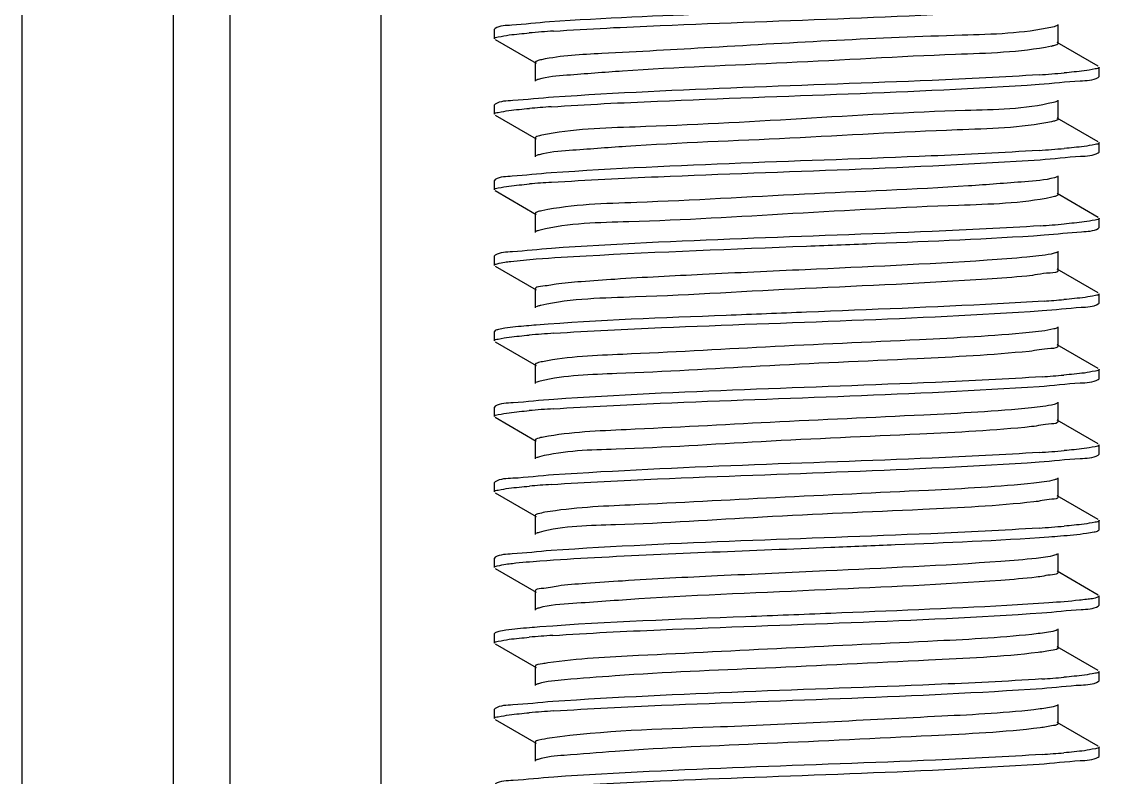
# Model space of a CAD drawing. Extents: x 1031190 to 1725648, y 733081 to 1571294.
# Drawn here: x 1133615.7 to 1133961.6, y 1251105.2 to 1251343.3 of the extents above; entities that cross this region are included whole.
import ezdxf

# ---------------------------------------------------------------- set-up
doc = ezdxf.new("R2010")
doc.units = 0
doc.header["$LTSCALE"] = 1000
doc.header["$MEASUREMENT"] = 0
doc.styles.get("Standard").update_dxf_attribs({"font": 'gbenor.shx', "bigfont": 'gbcbig.shx'})
doc.dimstyles.get("Standard").update_dxf_attribs({"dimtxt": 0.18, "dimasz": 0.18, "dimexe": 0.18, "dimexo": 0.0625, "dimgap": 0.09, "dimtad": 0, "dimtih": 1, "dimtoh": 1, "dimdec": 4, "dimzin": 0, "dimdsep": 46, "dimtxsty": 'Standard', "dimcen": 0.09, "dimadec": 0, "dimazin": 0, "dimtfac": 1, "dimtdec": 4, "dimtofl": 0, "dimtmove": 0, "dimatfit": 3, "dimfxl": 0, "dimtolj": 1, "dimtzin": 0, "dimarcsym": 0})

msp = doc.modelspace()

# ---------------------------------------------------------------- linework, layer by layer
at = {"linetype": 'Continuous'}
for p, q in [((1133615.66, 1253335.18), (1133615.66, 1248594.16)), ((1133663.28, 1253335.18), (1133663.28, 1248594.16)), ((1133681.14, 1253335.18), (1133681.14, 1248594.16)), ((1133728.77, 1253335.18), (1133728.77, 1248594.16)), ((1133764.71, 1251341.19), (1133764.49, 1251340.93)), ((1133764.49, 1251337.95), (1133764.49, 1251340.93)), ((1133764.49, 1251337.95), (1133764.49, 1251340.93)), ((1133942.1, 1251336.47), (1133942.1, 1251342.42)), ((1133764.71, 1251337.69), (1133777.64, 1251330.21)), ((1133954.76, 1251329.29), (1133941.84, 1251336.77)), ((1133777.38, 1251330.51), (1133777.38, 1251324.56)), ((1133954.99, 1251326.05), (1133954.99, 1251329.02)), ((1133954.99, 1251326.05), (1133954.99, 1251329.02)), ((1133954.76, 1251325.79), (1133954.99, 1251326.05)), ((1133942.1, 1251312.65), (1133942.1, 1251318.61)), ((1133764.71, 1251317.38), (1133764.49, 1251317.12)), ((1133764.49, 1251314.14), (1133764.49, 1251317.12)), ((1133764.49, 1251314.14), (1133764.49, 1251317.12)), ((1133764.71, 1251313.88), (1133777.64, 1251306.4)), ((1133940.67, 1251311.95), (1133940.04, 1251311.8)), ((1133954.76, 1251305.47), (1133941.84, 1251312.96)), ((1133777.38, 1251306.7), (1133777.38, 1251300.75)), ((1133954.99, 1251302.24), (1133954.99, 1251305.21)), ((1133954.99, 1251302.24), (1133954.99, 1251305.21)), ((1133954.76, 1251301.97), (1133954.99, 1251302.24)), ((1133942.1, 1251288.84), (1133942.1, 1251294.79)), ((1133764.71, 1251293.57), (1133764.49, 1251293.31)), ((1133764.49, 1251290.33), (1133764.49, 1251293.31)), ((1133764.49, 1251290.33), (1133764.49, 1251293.31)), ((1133764.71, 1251290.07), (1133777.64, 1251282.59)), ((1133940.96, 1251288.21), (1133940.09, 1251288)), ((1133954.76, 1251281.66), (1133941.84, 1251289.14)), ((1133777.38, 1251282.89), (1133777.38, 1251276.93)), ((1133954.99, 1251278.42), (1133954.99, 1251281.4)), ((1133954.99, 1251278.42), (1133954.99, 1251281.4)), ((1133954.76, 1251278.16), (1133954.99, 1251278.42)), ((1133942.1, 1251265.03), (1133942.1, 1251270.98)), ((1133764.71, 1251269.75), (1133764.49, 1251269.49)), ((1133764.49, 1251266.52), (1133764.49, 1251269.49)), ((1133764.49, 1251266.52), (1133764.49, 1251269.49)), ((1133764.71, 1251266.26), (1133777.64, 1251258.77)), ((1133954.76, 1251257.85), (1133941.84, 1251265.33)), ((1133777.38, 1251259.07), (1133777.38, 1251253.12)), ((1133954.99, 1251254.61), (1133954.99, 1251257.59)), ((1133954.99, 1251254.61), (1133954.99, 1251257.59)), ((1133954.76, 1251254.35), (1133954.99, 1251254.61)), ((1133764.71, 1251245.94), (1133764.49, 1251245.68)), ((1133942.1, 1251241.22), (1133942.1, 1251247.17)), ((1133764.49, 1251242.7), (1133764.49, 1251245.68)), ((1133764.49, 1251242.7), (1133764.49, 1251245.68)), ((1133764.71, 1251242.44), (1133777.64, 1251234.96)), ((1133954.76, 1251234.03), (1133941.84, 1251241.52)), ((1133777.38, 1251235.26), (1133777.38, 1251229.31)), ((1133954.99, 1251230.8), (1133954.99, 1251233.77)), ((1133954.99, 1251230.8), (1133954.99, 1251233.77)), ((1133954.76, 1251230.54), (1133954.99, 1251230.8)), ((1133764.71, 1251222.13), (1133764.49, 1251221.87)), ((1133764.49, 1251218.89), (1133764.49, 1251221.87)), ((1133764.49, 1251218.89), (1133764.49, 1251221.87)), ((1133942.1, 1251217.4), (1133942.1, 1251223.36)), ((1133764.71, 1251218.63), (1133777.64, 1251211.15)), ((1133954.76, 1251210.22), (1133941.84, 1251217.7)), ((1133777.38, 1251211.45), (1133777.38, 1251205.5)), ((1133954.99, 1251206.98), (1133954.99, 1251209.96)), ((1133954.99, 1251206.98), (1133954.99, 1251209.96)), ((1133954.76, 1251206.72), (1133954.99, 1251206.98)), ((1133764.71, 1251198.32), (1133764.49, 1251198.05)), ((1133764.49, 1251195.08), (1133764.49, 1251198.05)), ((1133764.49, 1251195.08), (1133764.49, 1251198.05)), ((1133942.1, 1251193.59), (1133942.1, 1251199.54)), ((1133764.71, 1251194.82), (1133777.64, 1251187.34)), ((1133954.76, 1251186.41), (1133941.84, 1251193.89)), ((1133777.38, 1251187.64), (1133777.38, 1251181.68)), ((1133954.99, 1251183.17), (1133954.99, 1251186.15)), ((1133954.99, 1251183.17), (1133954.99, 1251186.15)), ((1133954.76, 1251182.91), (1133954.99, 1251183.17)), ((1133764.71, 1251174.5), (1133764.49, 1251174.24)), ((1133764.49, 1251171.27), (1133764.49, 1251174.24)), ((1133764.49, 1251171.27), (1133764.49, 1251174.24)), ((1133942.1, 1251169.78), (1133942.1, 1251175.73)), ((1133764.71, 1251171), (1133777.64, 1251163.52)), ((1133954.76, 1251162.6), (1133941.84, 1251170.08)), ((1133777.38, 1251163.82), (1133777.38, 1251157.87)), ((1133954.99, 1251159.36), (1133954.99, 1251162.34)), ((1133954.99, 1251159.36), (1133954.99, 1251162.34)), ((1133954.76, 1251159.1), (1133954.99, 1251159.36)), ((1133764.71, 1251150.69), (1133764.49, 1251150.43)), ((1133764.49, 1251147.45), (1133764.49, 1251150.43)), ((1133764.49, 1251147.45), (1133764.49, 1251150.43)), ((1133942.1, 1251145.96), (1133942.1, 1251151.92)), ((1133764.71, 1251147.19), (1133777.64, 1251139.71)), ((1133954.76, 1251138.78), (1133941.84, 1251146.27)), ((1133777.38, 1251140.01), (1133777.38, 1251134.06)), ((1133954.76, 1251135.29), (1133954.99, 1251135.55)), ((1133954.99, 1251135.55), (1133954.99, 1251138.52)), ((1133954.99, 1251135.55), (1133954.99, 1251138.52)), ((1133764.71, 1251126.88), (1133764.49, 1251126.62)), ((1133764.49, 1251123.64), (1133764.49, 1251126.62)), ((1133764.49, 1251123.64), (1133764.49, 1251126.62)), ((1133942.1, 1251122.15), (1133942.1, 1251128.1)), ((1133764.71, 1251123.38), (1133777.64, 1251115.9)), ((1133954.76, 1251114.97), (1133941.84, 1251122.45)), ((1133777.38, 1251116.2), (1133777.38, 1251110.24)), ((1133954.99, 1251111.73), (1133954.99, 1251114.71)), ((1133954.99, 1251111.73), (1133954.99, 1251114.71)), ((1133954.76, 1251111.47), (1133954.99, 1251111.73))]:
    msp.add_line(p, q, dxfattribs=at)
for centre, radius, start, end in [((1133810.64, 1250921.68), 419.59, 93.7629, 94.806), ((1133936.09, 1251354.7), 19.48, 281.4729, 282.6156), ((1133908.54, 1251749.06), 423.36, 273.7391, 274.8053), ((1133809.7, 1250909.56), 407.86, 93.8436, 94.8037), ((1133908.46, 1251726.31), 424.43, 273.7327, 274.805), ((1133809.84, 1250884), 409.61, 93.832, 94.8034), ((1133908.9, 1251696.99), 418.9, 273.7674, 274.8061), ((1133910.54, 1251652.52), 398.18, 273.9056, 274.8068), ((1133810.78, 1250824.66), 421.36, 93.7522, 94.8054), ((1133909.69, 1251639.4), 408.9, 273.8366, 274.8035), ((1133810.62, 1250802.84), 419.37, 93.7643, 94.806), ((1133908.52, 1251630.22), 423.59, 273.7377, 274.8053), ((1133809.7, 1250790.55), 407.8, 93.844, 94.8037), ((1133908.44, 1251607.43), 424.61, 273.7316, 274.805), ((1133810.35, 1250734.76), 416, 93.7865, 94.8061), ((1133909.61, 1251545.19), 409.95, 273.8297, 274.8033), ((1133810.76, 1250705.78), 421.18, 93.7533, 94.8055), ((1133909.69, 1251520.39), 408.96, 273.8363, 274.8035)]:
    msp.add_arc(centre, radius, start, end, dxfattribs=at)
for points, knots in [([(1133855.2, 1251346.7), (1133848.08, 1251346.42), (1133823.62, 1251345.42), (1133799.15, 1251344.45), (1133781.82, 1251343.25)], [0, 0, 0, 0, 0.290714, 1, 1, 1, 1]), ([(1133783.1, 1251340.36), (1133794.3, 1251341.11), (1133845.32, 1251343.56), (1133896.39, 1251344.79), (1133936.15, 1251347.44)], [0, 0, 0, 0, 0.219814, 1, 1, 1, 1]), ([(1133781.82, 1251343.25), (1133777.87, 1251342.98), (1133772.31, 1251342.21), (1133766.26, 1251342.08), (1133764.71, 1251341.19)], [0, 0, 0, 0, 0.689661, 1, 1, 1, 1]), ([(1133940.35, 1251341.64), (1133931.05, 1251339.55), (1133894.88, 1251338.81), (1133847.67, 1251336.07), (1133803.54, 1251333.49), (1133785.59, 1251332.66), (1133779.37, 1251331.35)], [0, 0, 0, 0, 0.177164, 0.667524, 0.881863, 1, 1, 1, 1]), ([(1133941.84, 1251342.12), (1133941.66, 1251342.01), (1133941.16, 1251341.83), (1133940.66, 1251341.71), (1133940.35, 1251341.64)], [0, 0, 0, 0, 0.400253, 1, 1, 1, 1]), ([(1133764.49, 1251337.95), (1133764.49, 1251338.39), (1133766.81, 1251338.68), (1133767.98, 1251338.99), (1133769.15, 1251339.15)], [0, 0, 0, 0, 0.271257, 1, 1, 1, 1]), ([(1133942.1, 1251336.47), (1133942.1, 1251336.27), (1133941.34, 1251335.91), (1133940.79, 1251335.78), (1133940.35, 1251335.68)], [0, 0, 0, 0, 0.300595, 1, 1, 1, 1]), ([(1133939.97, 1251335.6), (1133930.06, 1251333.59), (1133902.02, 1251332.96), (1133857.13, 1251330.14), (1133816.18, 1251328.75), (1133790.2, 1251326.62), (1133781.22, 1251326.02), (1133778.32, 1251325.13)], [0, 0, 0, 0, 0.187313, 0.515693, 0.835167, 0.943815, 1, 1, 1, 1]), ([(1133779.37, 1251331.35), (1133778.86, 1251331.24), (1133778.26, 1251331.11), (1133777.38, 1251330.73), (1133777.38, 1251330.51)], [0, 0, 0, 0, 0.704879, 1, 1, 1, 1]), ([(1133954.99, 1251329.02), (1133954.99, 1251328.58), (1133952.64, 1251328.3), (1133951.46, 1251327.98), (1133950.28, 1251327.83)], [0, 0, 0, 0, 0.271089, 1, 1, 1, 1]), ([(1133936.15, 1251326.6), (1133924.91, 1251325.85), (1133873.9, 1251323.4), (1133822.82, 1251322.19), (1133783.1, 1251319.53)], [0, 0, 0, 0, 0.220557, 1, 1, 1, 1]), ([(1133936.09, 1251323.62), (1133940.42, 1251323.91), (1133946.47, 1251324.75), (1133953.08, 1251324.82), (1133954.76, 1251325.79)], [0, 0, 0, 0, 0.69122, 1, 1, 1, 1]), ([(1133778.32, 1251325.13), (1133778.19, 1251325.09), (1133777.95, 1251325.02), (1133777.73, 1251324.91), (1133777.64, 1251324.86)], [0, 0, 0, 0, 0.566993, 1, 1, 1, 1]), ([(1133782.36, 1251316.5), (1133793.52, 1251317.26), (1133844.76, 1251319.73), (1133896.07, 1251320.96), (1133936.09, 1251323.62)], [0, 0, 0, 0, 0.218031, 1, 1, 1, 1]), ([(1133783.1, 1251319.53), (1133778.84, 1251319.24), (1133772.88, 1251318.42), (1133766.37, 1251318.33), (1133764.72, 1251317.38)], [0, 0, 0, 0, 0.690963, 1, 1, 1, 1]), ([(1133764.49, 1251314.14), (1133764.49, 1251314.57), (1133766.76, 1251314.86), (1133767.91, 1251315.17), (1133769.05, 1251315.32)], [0, 0, 0, 0, 0.271613, 1, 1, 1, 1]), ([(1133940.67, 1251317.9), (1133931.64, 1251315.66), (1133904.79, 1251315.41), (1133861, 1251312.63), (1133816.56, 1251310.2), (1133789.06, 1251309.56), (1133779.4, 1251307.54)], [0, 0, 0, 0, 0.172802, 0.492825, 0.816897, 1, 1, 1, 1]), ([(1133941.84, 1251318.31), (1133941.69, 1251318.22), (1133941.31, 1251318.07), (1133940.91, 1251317.96), (1133940.67, 1251317.9)], [0, 0, 0, 0, 0.410783, 1, 1, 1, 1]), ([(1133940.04, 1251311.8), (1133930.28, 1251309.79), (1133902.55, 1251309.18), (1133857.95, 1251306.38), (1133817.1, 1251304.93), (1133790.85, 1251302.9), (1133781.66, 1251302.23), (1133778.58, 1251301.4)], [0, 0, 0, 0, 0.184784, 0.510672, 0.830509, 0.940967, 1, 1, 1, 1]), ([(1133942.1, 1251312.65), (1133942.1, 1251312.49), (1133941.5, 1251312.15), (1133941.04, 1251312.04), (1133940.67, 1251311.95)], [0, 0, 0, 0, 0.308524, 1, 1, 1, 1]), ([(1133779.4, 1251307.54), (1133778.89, 1251307.43), (1133778.28, 1251307.3), (1133777.38, 1251306.92), (1133777.38, 1251306.7)], [0, 0, 0, 0, 0.705132, 1, 1, 1, 1]), ([(1133954.99, 1251305.21), (1133954.99, 1251304.77), (1133952.63, 1251304.49), (1133951.45, 1251304.17), (1133950.26, 1251304.01)], [0, 0, 0, 0, 0.271033, 1, 1, 1, 1]), ([(1133778.58, 1251301.4), (1133778.4, 1251301.35), (1133778.07, 1251301.25), (1133777.76, 1251301.12), (1133777.64, 1251301.05)], [0, 0, 0, 0, 0.580357, 1, 1, 1, 1]), ([(1133936.09, 1251302.78), (1133924.75, 1251302.03), (1133873.51, 1251299.57), (1133822.21, 1251298.38), (1133782.36, 1251295.67)], [0, 0, 0, 0, 0.221461, 1, 1, 1, 1]), ([(1133936.42, 1251299.83), (1133940.67, 1251300.11), (1133946.62, 1251300.94), (1133953.11, 1251301.03), (1133954.76, 1251301.97)], [0, 0, 0, 0, 0.690907, 1, 1, 1, 1]), ([(1133782.47, 1251292.7), (1133793.67, 1251293.46), (1133844.99, 1251295.93), (1133896.37, 1251297.14), (1133936.42, 1251299.83)], [0, 0, 0, 0, 0.218602, 1, 1, 1, 1]), ([(1133782.36, 1251295.67), (1133778.28, 1251295.39), (1133772.55, 1251294.59), (1133766.31, 1251294.48), (1133764.72, 1251293.57)], [0, 0, 0, 0, 0.690198, 1, 1, 1, 1]), ([(1133941.84, 1251294.49), (1133941.72, 1251294.43), (1133941.44, 1251294.3), (1133941.14, 1251294.21), (1133940.96, 1251294.16)], [0, 0, 0, 0, 0.422831, 1, 1, 1, 1]), ([(1133764.49, 1251290.33), (1133764.49, 1251290.76), (1133766.77, 1251291.05), (1133767.93, 1251291.36), (1133769.08, 1251291.51)], [0, 0, 0, 0, 0.271515, 1, 1, 1, 1]), ([(1133940.96, 1251294.16), (1133937.93, 1251293.32), (1133928.79, 1251292.67), (1133902.61, 1251290.61), (1133861.73, 1251289.17), (1133817.06, 1251286.37), (1133789.25, 1251285.76), (1133779.45, 1251283.74)], [0, 0, 0, 0, 0.058314, 0.16832, 0.488078, 0.814598, 1, 1, 1, 1]), ([(1133940.09, 1251288), (1133930.47, 1251285.99), (1133903.04, 1251285.35), (1133858.68, 1251282.9), (1133814.87, 1251280.17), (1133787.99, 1251279.86), (1133778.88, 1251277.66)], [0, 0, 0, 0, 0.182564, 0.506012, 0.826068, 1, 1, 1, 1]), ([(1133942.1, 1251288.84), (1133942.1, 1251288.7), (1133941.64, 1251288.39), (1133941.25, 1251288.29), (1133940.96, 1251288.21)], [0, 0, 0, 0, 0.318416, 1, 1, 1, 1]), ([(1133779.45, 1251283.74), (1133778.93, 1251283.63), (1133778.31, 1251283.49), (1133777.38, 1251283.11), (1133777.38, 1251282.89)], [0, 0, 0, 0, 0.705784, 1, 1, 1, 1]), ([(1133954.99, 1251281.4), (1133954.99, 1251280.96), (1133952.67, 1251280.68), (1133951.51, 1251280.36), (1133950.34, 1251280.21)], [0, 0, 0, 0, 0.271288, 1, 1, 1, 1]), ([(1133778.88, 1251277.66), (1133778.63, 1251277.6), (1133778.21, 1251277.48), (1133777.79, 1251277.33), (1133777.64, 1251277.24)], [0, 0, 0, 0, 0.591995, 1, 1, 1, 1]), ([(1133936.42, 1251278.99), (1133925.11, 1251278.23), (1133873.79, 1251275.77), (1133822.41, 1251274.58), (1133782.47, 1251271.86)], [0, 0, 0, 0, 0.220602, 1, 1, 1, 1]), ([(1133937.66, 1251276.1), (1133941.62, 1251276.37), (1133947.17, 1251277.14), (1133953.22, 1251277.27), (1133954.76, 1251278.16)], [0, 0, 0, 0, 0.689629, 1, 1, 1, 1]), ([(1133862.85, 1251272.59), (1133870.1, 1251272.88), (1133895.04, 1251273.9), (1133919.99, 1251274.88), (1133937.66, 1251276.1)], [0, 0, 0, 0, 0.290468, 1, 1, 1, 1]), ([(1133782.47, 1251271.86), (1133778.36, 1251271.58), (1133772.6, 1251270.78), (1133766.32, 1251270.67), (1133764.72, 1251269.75)], [0, 0, 0, 0, 0.690304, 1, 1, 1, 1]), ([(1133777.67, 1251268.53), (1133782.9, 1251268.94), (1133811.28, 1251270.64), (1133839.69, 1251271.67), (1133862.85, 1251272.59)], [0, 0, 0, 0, 0.184687, 1, 1, 1, 1]), ([(1133941.22, 1251270.43), (1133940.78, 1251270.29), (1133937.82, 1251269.64), (1133934.8, 1251269.36), (1133932.24, 1251269.11)], [0, 0, 0, 0, 0.153321, 1, 1, 1, 1]), ([(1133941.84, 1251270.68), (1133941.76, 1251270.63), (1133941.55, 1251270.54), (1133941.34, 1251270.46), (1133941.22, 1251270.43)], [0, 0, 0, 0, 0.43669, 1, 1, 1, 1]), ([(1133764.49, 1251266.52), (1133764.49, 1251266.84), (1133766.08, 1251267.17), (1133766.96, 1251267.39), (1133767.79, 1251267.52)], [0, 0, 0, 0, 0.277625, 1, 1, 1, 1]), ([(1133767.79, 1251267.52), (1133768.41, 1251267.61), (1133771.69, 1251268.04), (1133774.99, 1251268.32), (1133777.67, 1251268.53)], [0, 0, 0, 0, 0.190334, 1, 1, 1, 1]), ([(1133932.24, 1251269.11), (1133928.07, 1251268.7), (1133904.82, 1251267.02), (1133881.53, 1251266.03), (1133862.43, 1251265.15)], [0, 0, 0, 0, 0.179859, 1, 1, 1, 1]), ([(1133862.43, 1251265.15), (1133851.65, 1251264.66), (1133831.72, 1251263.72), (1133807.99, 1251262.55), (1133792.88, 1251261.42), (1133784.54, 1251260.85), (1133780.64, 1251259.95), (1133777.38, 1251259.68), (1133777.38, 1251259.07)], [0, 0, 0, 0, 0.37902, 0.702957, 0.82783, 0.920921, 0.978777, 1, 1, 1, 1]), ([(1133942.1, 1251265.03), (1133942.1, 1251264.14), (1133937, 1251264.15), (1133934.7, 1251263.39), (1133932.24, 1251263.15)], [0, 0, 0, 0, 0.264851, 1, 1, 1, 1]), ([(1133932.24, 1251263.15), (1133928.07, 1251262.75), (1133904.82, 1251261.06), (1133881.53, 1251260.08), (1133862.43, 1251259.2)], [0, 0, 0, 0, 0.179859, 1, 1, 1, 1]), ([(1133862.43, 1251259.2), (1133844.6, 1251258.38), (1133816.95, 1251256.48), (1133788.89, 1251256.07), (1133779.16, 1251253.91)], [0, 0, 0, 0, 0.641833, 1, 1, 1, 1]), ([(1133954.99, 1251257.59), (1133954.99, 1251257.17), (1133952.83, 1251256.88), (1133951.72, 1251256.58), (1133950.63, 1251256.44)], [0, 0, 0, 0, 0.272355, 1, 1, 1, 1]), ([(1133779.16, 1251253.91), (1133778.85, 1251253.84), (1133778.33, 1251253.71), (1133777.82, 1251253.53), (1133777.64, 1251253.42)], [0, 0, 0, 0, 0.600683, 1, 1, 1, 1]), ([(1133937.66, 1251255.26), (1133932.79, 1251254.93), (1133907.86, 1251253.5), (1133882.91, 1251252.56), (1133862.85, 1251251.76)], [0, 0, 0, 0, 0.195815, 1, 1, 1, 1]), ([(1133937.05, 1251252.25), (1133941.15, 1251252.53), (1133946.9, 1251253.32), (1133953.16, 1251253.43), (1133954.76, 1251254.35)], [0, 0, 0, 0, 0.690247, 1, 1, 1, 1]), ([(1133862.85, 1251251.76), (1133854.42, 1251251.42), (1133826.02, 1251250.25), (1133797.59, 1251249.26), (1133777.67, 1251247.7)], [0, 0, 0, 0, 0.296913, 1, 1, 1, 1]), ([(1133783.2, 1251245.12), (1133794.52, 1251245.88), (1133845.8, 1251248.34), (1133897.15, 1251249.53), (1133937.05, 1251252.25)], [0, 0, 0, 0, 0.220973, 1, 1, 1, 1]), ([(1133767.79, 1251246.68), (1133767.12, 1251246.58), (1133766.09, 1251246.39), (1133765.05, 1251246.13), (1133764.71, 1251245.94)], [0, 0, 0, 0, 0.636492, 1, 1, 1, 1]), ([(1133777.67, 1251247.7), (1133776.65, 1251247.62), (1133773.35, 1251247.34), (1133770.05, 1251247.03), (1133767.79, 1251246.68)], [0, 0, 0, 0, 0.308662, 1, 1, 1, 1]), ([(1133941.84, 1251246.87), (1133941.52, 1251246.68), (1133938.59, 1251245.89), (1133935.62, 1251245.63), (1133933.02, 1251245.37)], [0, 0, 0, 0, 0.12359, 1, 1, 1, 1]), ([(1133764.49, 1251242.7), (1133764.49, 1251243.14), (1133766.82, 1251243.43), (1133768, 1251243.75), (1133769.18, 1251243.9)], [0, 0, 0, 0, 0.271161, 1, 1, 1, 1]), ([(1133933.02, 1251245.37), (1133921.5, 1251244.21), (1133893.77, 1251242.79), (1133851.04, 1251240.94), (1133811.52, 1251238.61), (1133787.93, 1251237.8), (1133779.63, 1251236.15)], [0, 0, 0, 0, 0.225861, 0.54177, 0.834708, 1, 1, 1, 1]), ([(1133933.02, 1251239.42), (1133921.26, 1251238.23), (1133892.99, 1251236.79), (1133849.61, 1251235), (1133810.18, 1251232.41), (1133786.8, 1251231.93), (1133778.92, 1251230.04)], [0, 0, 0, 0, 0.229569, 0.549908, 0.842706, 1, 1, 1, 1]), ([(1133942.1, 1251241.22), (1133942.1, 1251240.39), (1133937.42, 1251240.33), (1133935.28, 1251239.65), (1133933.02, 1251239.42)], [0, 0, 0, 0, 0.265506, 1, 1, 1, 1]), ([(1133779.63, 1251236.15), (1133779.06, 1251236.04), (1133778.4, 1251235.89), (1133777.38, 1251235.5), (1133777.38, 1251235.26)], [0, 0, 0, 0, 0.707927, 1, 1, 1, 1]), ([(1133954.99, 1251233.77), (1133954.99, 1251233.34), (1133952.71, 1251233.06), (1133951.56, 1251232.74), (1133950.41, 1251232.59)], [0, 0, 0, 0, 0.271556, 1, 1, 1, 1]), ([(1133778.92, 1251230.04), (1133778.66, 1251229.98), (1133778.23, 1251229.86), (1133777.8, 1251229.7), (1133777.64, 1251229.61)], [0, 0, 0, 0, 0.592962, 1, 1, 1, 1]), ([(1133937.05, 1251231.41), (1133925.87, 1251230.65), (1133874.58, 1251228.18), (1133823.24, 1251226.96), (1133783.2, 1251224.28)], [0, 0, 0, 0, 0.218362, 1, 1, 1, 1]), ([(1133936.14, 1251228.37), (1133940.45, 1251228.66), (1133946.49, 1251229.5), (1133953.09, 1251229.57), (1133954.76, 1251230.54)], [0, 0, 0, 0, 0.691176, 1, 1, 1, 1]), ([(1133783.09, 1251221.3), (1133794.29, 1251222.05), (1133845.3, 1251224.5), (1133896.38, 1251225.72), (1133936.14, 1251228.37)], [0, 0, 0, 0, 0.219771, 1, 1, 1, 1]), ([(1133783.2, 1251224.28), (1133778.92, 1251224), (1133772.92, 1251223.17), (1133766.38, 1251223.08), (1133764.72, 1251222.13)], [0, 0, 0, 0, 0.691058, 1, 1, 1, 1]), ([(1133941.84, 1251223.05), (1133941.54, 1251222.88), (1133938.87, 1251222.13), (1133936.14, 1251221.89), (1133933.76, 1251221.63)], [0, 0, 0, 0, 0.125811, 1, 1, 1, 1]), ([(1133764.49, 1251218.89), (1133764.49, 1251219.33), (1133766.81, 1251219.61), (1133767.98, 1251219.93), (1133769.14, 1251220.08)], [0, 0, 0, 0, 0.271269, 1, 1, 1, 1]), ([(1133933.76, 1251221.63), (1133922.47, 1251220.45), (1133895, 1251219.05), (1133852.4, 1251217.17), (1133812.52, 1251214.9), (1133788.56, 1251213.99), (1133779.98, 1251212.4)], [0, 0, 0, 0, 0.220957, 0.535192, 0.830069, 1, 1, 1, 1]), ([(1133933.76, 1251215.68), (1133922.05, 1251214.45), (1133893.63, 1251213.01), (1133849.92, 1251211.23), (1133810.16, 1251208.51), (1133786.56, 1251208.18), (1133778.73, 1251206.18)], [0, 0, 0, 0, 0.227343, 0.549346, 0.844044, 1, 1, 1, 1]), ([(1133942.1, 1251217.4), (1133942.1, 1251216.64), (1133937.82, 1251216.52), (1133935.84, 1251215.9), (1133933.76, 1251215.68)], [0, 0, 0, 0, 0.266267, 1, 1, 1, 1]), ([(1133779.98, 1251212.4), (1133779.32, 1251212.28), (1133778.58, 1251212.11), (1133777.38, 1251211.72), (1133777.38, 1251211.45)], [0, 0, 0, 0, 0.7122, 1, 1, 1, 1]), ([(1133954.99, 1251209.96), (1133954.99, 1251209.52), (1133952.64, 1251209.24), (1133951.46, 1251208.92), (1133950.28, 1251208.76)], [0, 0, 0, 0, 0.271076, 1, 1, 1, 1]), ([(1133778.73, 1251206.18), (1133778.51, 1251206.13), (1133778.14, 1251206.02), (1133777.78, 1251205.88), (1133777.64, 1251205.8)], [0, 0, 0, 0, 0.585894, 1, 1, 1, 1]), ([(1133782.36, 1251197.44), (1133793.52, 1251198.2), (1133844.76, 1251200.67), (1133896.06, 1251201.89), (1133936.08, 1251204.55)], [0, 0, 0, 0, 0.218012, 1, 1, 1, 1]), ([(1133936.14, 1251207.54), (1133924.9, 1251206.79), (1133873.88, 1251204.34), (1133822.8, 1251203.12), (1133783.09, 1251200.46)], [0, 0, 0, 0, 0.2206, 1, 1, 1, 1]), ([(1133936.08, 1251204.55), (1133940.41, 1251204.84), (1133946.47, 1251205.68), (1133953.08, 1251205.76), (1133954.76, 1251206.72)], [0, 0, 0, 0, 0.69123, 1, 1, 1, 1]), ([(1133783.09, 1251200.46), (1133778.83, 1251200.18), (1133772.87, 1251199.35), (1133766.37, 1251199.27), (1133764.72, 1251198.32)], [0, 0, 0, 0, 0.69095, 1, 1, 1, 1]), ([(1133934.47, 1251197.9), (1133923.43, 1251196.69), (1133896.27, 1251195.31), (1133853.86, 1251193.4), (1133813.62, 1251191.19), (1133789.28, 1251190.19), (1133780.41, 1251188.67)], [0, 0, 0, 0, 0.215853, 0.528156, 0.824971, 1, 1, 1, 1]), ([(1133941.84, 1251199.24), (1133941.56, 1251199.08), (1133939.13, 1251198.37), (1133936.64, 1251198.14), (1133934.47, 1251197.9)], [0, 0, 0, 0, 0.128207, 1, 1, 1, 1]), ([(1133764.49, 1251195.08), (1133764.49, 1251195.51), (1133766.76, 1251195.8), (1133767.91, 1251196.11), (1133769.05, 1251196.26)], [0, 0, 0, 0, 0.271616, 1, 1, 1, 1]), ([(1133934.47, 1251191.95), (1133922.83, 1251190.67), (1133894.3, 1251189.24), (1133850.28, 1251187.46), (1133810.21, 1251184.62), (1133786.37, 1251184.44), (1133778.58, 1251182.33)], [0, 0, 0, 0, 0.224873, 0.548357, 0.845013, 1, 1, 1, 1]), ([(1133942.1, 1251193.59), (1133942.1, 1251192.89), (1133938.2, 1251192.71), (1133936.38, 1251192.15), (1133934.47, 1251191.95)], [0, 0, 0, 0, 0.267184, 1, 1, 1, 1]), ([(1133780.41, 1251188.67), (1133779.64, 1251188.54), (1133778.8, 1251188.34), (1133777.38, 1251187.94), (1133777.38, 1251187.64)], [0, 0, 0, 0, 0.716288, 1, 1, 1, 1]), ([(1133936.08, 1251183.72), (1133924.74, 1251182.96), (1133873.5, 1251180.51), (1133822.2, 1251179.32), (1133782.36, 1251176.6)], [0, 0, 0, 0, 0.221489, 1, 1, 1, 1]), ([(1133954.99, 1251186.15), (1133954.99, 1251185.7), (1133952.63, 1251185.43), (1133951.45, 1251185.1), (1133950.26, 1251184.95)], [0, 0, 0, 0, 0.271024, 1, 1, 1, 1]), ([(1133778.58, 1251182.33), (1133778.4, 1251182.28), (1133778.07, 1251182.18), (1133777.76, 1251182.06), (1133777.64, 1251181.98)], [0, 0, 0, 0, 0.579461, 1, 1, 1, 1]), ([(1133870.49, 1251177.65), (1133877.24, 1251177.92), (1133900.15, 1251178.87), (1133923.08, 1251179.79), (1133939.21, 1251180.96)], [0, 0, 0, 0, 0.294536, 1, 1, 1, 1]), ([(1133939.21, 1251180.96), (1133940.43, 1251181.05), (1133944.38, 1251181.35), (1133948.34, 1251181.7), (1133951.05, 1251182.08)], [0, 0, 0, 0, 0.308238, 1, 1, 1, 1]), ([(1133951.05, 1251182.08), (1133951.86, 1251182.19), (1133953.1, 1251182.41), (1133954.37, 1251182.69), (1133954.76, 1251182.91)], [0, 0, 0, 0, 0.643888, 1, 1, 1, 1]), ([(1133778.84, 1251173.37), (1133784.56, 1251173.8), (1133815.1, 1251175.57), (1133845.67, 1251176.65), (1133870.49, 1251177.65)], [0, 0, 0, 0, 0.18765, 1, 1, 1, 1]), ([(1133782.36, 1251176.6), (1133778.28, 1251176.32), (1133772.55, 1251175.53), (1133766.31, 1251175.42), (1133764.72, 1251174.5)], [0, 0, 0, 0, 0.690195, 1, 1, 1, 1]), ([(1133768.11, 1251172.31), (1133768.79, 1251172.41), (1133772.36, 1251172.86), (1133775.94, 1251173.15), (1133778.84, 1251173.37)], [0, 0, 0, 0, 0.190818, 1, 1, 1, 1]), ([(1133935.15, 1251174.16), (1133931.46, 1251173.74), (1133909.44, 1251171.99), (1133887.38, 1251171.06), (1133869.04, 1251170.21)], [0, 0, 0, 0, 0.168264, 1, 1, 1, 1]), ([(1133941.84, 1251175.43), (1133941.58, 1251175.28), (1133939.38, 1251174.61), (1133937.11, 1251174.39), (1133935.15, 1251174.16)], [0, 0, 0, 0, 0.130748, 1, 1, 1, 1]), ([(1133764.49, 1251171.27), (1133764.49, 1251171.62), (1133766.25, 1251171.94), (1133767.2, 1251172.18), (1133768.11, 1251172.31)], [0, 0, 0, 0, 0.275706, 1, 1, 1, 1]), ([(1133869.04, 1251170.21), (1133857.62, 1251169.68), (1133836.3, 1251168.69), (1133810.82, 1251167.48), (1133794.41, 1251166.27), (1133785.25, 1251165.71), (1133780.99, 1251164.71), (1133777.38, 1251164.49), (1133777.38, 1251163.82)], [0, 0, 0, 0, 0.372666, 0.697897, 0.824569, 0.919388, 0.97842, 1, 1, 1, 1]), ([(1133942.1, 1251169.78), (1133942.1, 1251169.14), (1133938.57, 1251168.91), (1133936.89, 1251168.41), (1133935.15, 1251168.21)], [0, 0, 0, 0, 0.268221, 1, 1, 1, 1]), ([(1133935.15, 1251168.21), (1133931.46, 1251167.79), (1133909.44, 1251166.03), (1133887.38, 1251165.1), (1133869.04, 1251164.25)], [0, 0, 0, 0, 0.168264, 1, 1, 1, 1]), ([(1133869.04, 1251164.25), (1133849.37, 1251163.34), (1133822.68, 1251162.42), (1133792.6, 1251160.1), (1133781.94, 1251159.48), (1133778.46, 1251158.49)], [0, 0, 0, 0, 0.650517, 0.880557, 1, 1, 1, 1]), ([(1133939.21, 1251160.12), (1133934.79, 1251159.8), (1133911.9, 1251158.44), (1133888.98, 1251157.55), (1133870.49, 1251156.81)], [0, 0, 0, 0, 0.19327, 1, 1, 1, 1]), ([(1133951.05, 1251161.24), (1133950.3, 1251161.14), (1133946.37, 1251160.66), (1133942.41, 1251160.35), (1133939.21, 1251160.12)], [0, 0, 0, 0, 0.190506, 1, 1, 1, 1]), ([(1133954.99, 1251162.34), (1133954.99, 1251162.21), (1133953.59, 1251161.33), (1133952.3, 1251161.42), (1133951.05, 1251161.24)], [0, 0, 0, 0, 0.08898, 1, 1, 1, 1]), ([(1133778.46, 1251158.49), (1133778.3, 1251158.44), (1133778.02, 1251158.35), (1133777.75, 1251158.23), (1133777.64, 1251158.17)], [0, 0, 0, 0, 0.573615, 1, 1, 1, 1]), ([(1133870.49, 1251156.81), (1133861.57, 1251156.45), (1133831.02, 1251155.2), (1133800.43, 1251154.16), (1133778.84, 1251152.54)], [0, 0, 0, 0, 0.291869, 1, 1, 1, 1]), ([(1133782.88, 1251149.85), (1133794.18, 1251150.61), (1133845.55, 1251153.08), (1133896.98, 1251154.27), (1133936.99, 1251156.99)], [0, 0, 0, 0, 0.220168, 1, 1, 1, 1]), ([(1133936.99, 1251156.99), (1133941.1, 1251157.27), (1133946.87, 1251158.07), (1133953.16, 1251158.18), (1133954.76, 1251159.1)], [0, 0, 0, 0, 0.69031, 1, 1, 1, 1]), ([(1133778.84, 1251152.54), (1133777.73, 1251152.45), (1133774.15, 1251152.16), (1133770.57, 1251151.84), (1133768.11, 1251151.48)], [0, 0, 0, 0, 0.308073, 1, 1, 1, 1]), ([(1133768.11, 1251151.48), (1133767.37, 1251151.37), (1133766.24, 1251151.17), (1133765.08, 1251150.9), (1133764.71, 1251150.69)], [0, 0, 0, 0, 0.640469, 1, 1, 1, 1]), ([(1133935.8, 1251150.43), (1133925.27, 1251149.16), (1133898.75, 1251147.84), (1133856.78, 1251145.87), (1133815.9, 1251143.75), (1133790.8, 1251142.61), (1133781.36, 1251141.19)], [0, 0, 0, 0, 0.205692, 0.514145, 0.814818, 1, 1, 1, 1]), ([(1133941.84, 1251151.62), (1133941.6, 1251151.48), (1133939.62, 1251150.85), (1133937.57, 1251150.64), (1133935.8, 1251150.43)], [0, 0, 0, 0, 0.133548, 1, 1, 1, 1]), ([(1133764.49, 1251147.45), (1133764.49, 1251147.89), (1133766.79, 1251148.17), (1133767.95, 1251148.49), (1133769.11, 1251148.64)], [0, 0, 0, 0, 0.271401, 1, 1, 1, 1]), ([(1133942.1, 1251145.96), (1133942.1, 1251145.38), (1133938.92, 1251145.1), (1133937.38, 1251144.66), (1133935.8, 1251144.47)], [0, 0, 0, 0, 0.269573, 1, 1, 1, 1]), ([(1133935.8, 1251144.47), (1133924.35, 1251143.1), (1133895.66, 1251141.78), (1133851.26, 1251139.52), (1133812.95, 1251138.02), (1133789.19, 1251136.06), (1133781.03, 1251135.44), (1133778.36, 1251134.64)], [0, 0, 0, 0, 0.219299, 0.545275, 0.845986, 0.946989, 1, 1, 1, 1]), ([(1133781.36, 1251141.19), (1133780.78, 1251141.11), (1133779.65, 1251140.78), (1133777.38, 1251140.82), (1133777.38, 1251140.01)], [0, 0, 0, 0, 0.420943, 1, 1, 1, 1]), ([(1133936.99, 1251136.15), (1133925.76, 1251135.39), (1133874.39, 1251132.92), (1133822.96, 1251131.71), (1133782.88, 1251129.01)], [0, 0, 0, 0, 0.218828, 1, 1, 1, 1]), ([(1133937.05, 1251133.18), (1133941.15, 1251133.46), (1133946.9, 1251134.26), (1133953.16, 1251134.37), (1133954.76, 1251135.29)], [0, 0, 0, 0, 0.69025, 1, 1, 1, 1]), ([(1133954.99, 1251138.52), (1133954.99, 1251138.09), (1133952.7, 1251137.8), (1133951.54, 1251137.49), (1133950.39, 1251137.34)], [0, 0, 0, 0, 0.271495, 1, 1, 1, 1]), ([(1133778.36, 1251134.64), (1133778.22, 1251134.6), (1133777.97, 1251134.52), (1133777.74, 1251134.41), (1133777.64, 1251134.36)], [0, 0, 0, 0, 0.56834, 1, 1, 1, 1]), ([(1133783.19, 1251126.06), (1133794.51, 1251126.81), (1133845.8, 1251129.27), (1133897.14, 1251130.46), (1133937.05, 1251133.18)], [0, 0, 0, 0, 0.220945, 1, 1, 1, 1]), ([(1133782.88, 1251129.01), (1133778.67, 1251128.73), (1133772.78, 1251127.91), (1133766.35, 1251127.82), (1133764.72, 1251126.88)], [0, 0, 0, 0, 0.690745, 1, 1, 1, 1]), ([(1133764.49, 1251123.64), (1133764.49, 1251124.08), (1133766.82, 1251124.36), (1133768, 1251124.68), (1133769.17, 1251124.83)], [0, 0, 0, 0, 0.27117, 1, 1, 1, 1]), ([(1133936.42, 1251126.69), (1133926.15, 1251125.39), (1133891.75, 1251123.76), (1133840.3, 1251120.85), (1133798.94, 1251119.86), (1133781.88, 1251117.46)], [0, 0, 0, 0, 0.200632, 0.666276, 1, 1, 1, 1]), ([(1133941.84, 1251127.8), (1133941.62, 1251127.68), (1133939.85, 1251127.09), (1133938, 1251126.89), (1133936.42, 1251126.69)], [0, 0, 0, 0, 0.136537, 1, 1, 1, 1]), ([(1133942.1, 1251122.15), (1133942.1, 1251121.62), (1133939.26, 1251121.31), (1133937.84, 1251120.91), (1133936.42, 1251120.74)], [0, 0, 0, 0, 0.271092, 1, 1, 1, 1]), ([(1133936.42, 1251120.74), (1133925.08, 1251119.31), (1133896.36, 1251118.02), (1133851.77, 1251115.72), (1133813.08, 1251114.24), (1133789.12, 1251112.22), (1133780.92, 1251111.63), (1133778.28, 1251110.8)], [0, 0, 0, 0, 0.216257, 0.543315, 0.846143, 0.947493, 1, 1, 1, 1]), ([(1133781.88, 1251117.46), (1133780.75, 1251117.3), (1133779.59, 1251117), (1133777.38, 1251116.63), (1133777.38, 1251116.2)], [0, 0, 0, 0, 0.724965, 1, 1, 1, 1]), ([(1133954.99, 1251114.71), (1133954.99, 1251114.28), (1133952.71, 1251113.99), (1133951.55, 1251113.68), (1133950.4, 1251113.53)], [0, 0, 0, 0, 0.271553, 1, 1, 1, 1]), ([(1133937.05, 1251112.35), (1133925.86, 1251111.58), (1133874.58, 1251109.11), (1133823.23, 1251107.9), (1133783.19, 1251105.22)], [0, 0, 0, 0, 0.21838, 1, 1, 1, 1]), ([(1133936.12, 1251109.31), (1133940.44, 1251109.59), (1133946.49, 1251110.43), (1133953.09, 1251110.51), (1133954.76, 1251111.47)], [0, 0, 0, 0, 0.691188, 1, 1, 1, 1]), ([(1133778.28, 1251110.8), (1133778.15, 1251110.77), (1133777.94, 1251110.69), (1133777.73, 1251110.6), (1133777.64, 1251110.55)], [0, 0, 0, 0, 0.563561, 1, 1, 1, 1]), ([(1133783.07, 1251102.23), (1133794.27, 1251102.99), (1133845.29, 1251105.44), (1133896.36, 1251106.66), (1133936.12, 1251109.31)], [0, 0, 0, 0, 0.219727, 1, 1, 1, 1]), ([(1133783.19, 1251105.22), (1133778.91, 1251104.93), (1133772.92, 1251104.1), (1133766.38, 1251104.02), (1133764.72, 1251103.06)], [0, 0, 0, 0, 0.691048, 1, 1, 1, 1])]:
    msp.add_open_spline(points, degree=3, knots=knots, dxfattribs=at)
for points in [[(1133769.15, 1251339.15), (1133771.25, 1251339.42), (1133773.37, 1251339.61), (1133775.48, 1251339.79)], [(1133950.28, 1251327.83), (1133948.2, 1251327.56), (1133946.1, 1251327.37), (1133944.01, 1251327.19)], [(1133769.05, 1251315.32), (1133771.21, 1251315.6), (1133773.38, 1251315.8), (1133775.55, 1251315.99)], [(1133950.26, 1251304.01), (1133948.19, 1251303.75), (1133946.1, 1251303.55), (1133944.01, 1251303.37)], [(1133769.08, 1251291.51), (1133771.23, 1251291.79), (1133773.39, 1251291.99), (1133775.54, 1251292.17)], [(1133950.34, 1251280.21), (1133948.23, 1251279.94), (1133946.11, 1251279.74), (1133943.99, 1251279.56)], [(1133950.63, 1251256.44), (1133948.4, 1251256.14), (1133946.15, 1251255.93), (1133943.91, 1251255.74)], [(1133769.18, 1251243.9), (1133771.27, 1251244.17), (1133773.37, 1251244.36), (1133775.48, 1251244.54)], [(1133950.41, 1251232.59), (1133948.25, 1251232.31), (1133946.09, 1251232.11), (1133943.93, 1251231.93)], [(1133769.14, 1251220.08), (1133771.25, 1251220.35), (1133773.37, 1251220.55), (1133775.48, 1251220.73)], [(1133950.28, 1251208.76), (1133948.19, 1251208.5), (1133946.1, 1251208.3), (1133944.01, 1251208.12)], [(1133769.05, 1251196.26), (1133771.21, 1251196.54), (1133773.38, 1251196.74), (1133775.55, 1251196.92)], [(1133950.26, 1251184.95), (1133948.18, 1251184.68), (1133946.1, 1251184.49), (1133944.01, 1251184.31)], [(1133769.11, 1251148.64), (1133771.23, 1251148.91), (1133773.36, 1251149.11), (1133775.5, 1251149.29)], [(1133950.39, 1251137.34), (1133948.24, 1251137.06), (1133946.09, 1251136.86), (1133943.94, 1251136.68)], [(1133769.17, 1251124.83), (1133771.27, 1251125.1), (1133773.37, 1251125.3), (1133775.48, 1251125.48)], [(1133950.4, 1251113.53), (1133948.25, 1251113.25), (1133946.09, 1251113.05), (1133943.93, 1251112.87)]]:
    msp.add_open_spline(points, degree=3, dxfattribs=at)

# ---------------------------------------------------------------- leaders
msp.add_leader([(1133887.34, 1250747.01), (1134876.69, 1251193.47)], dimstyle='Standard', override={"dimgap": 20, "dimtad": 0})

doc.saveas('drawing.dxf')
